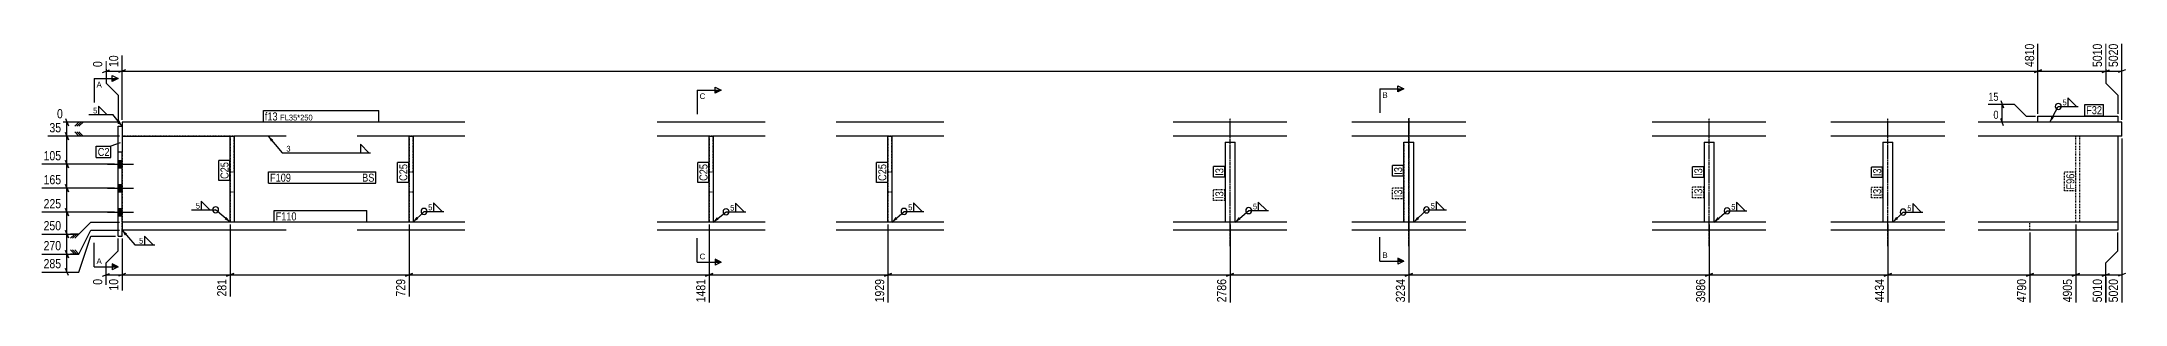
# Model space of a CAD drawing. Header units: millimetres. Extents: x 14 to 47470, y 10 to 2012.
# Drawn here: x 14 to 5234, y 10 to 666 of the extents above; entities that cross this region are included whole.
import ezdxf

# ---------------------------------------------------------------- set-up
doc = ezdxf.new("R2010")
doc.units = ezdxf.units.MM
doc.linetypes.add('DXK_LINE_DOT2', pattern=[3.9198, 1.9599, -1.9599])
doc.linetypes.add('DXK_LINE_DOT3', pattern=[5.9187, 2.979, -0.9799, 0.9799, -0.9799])
for name, color, linetype in [('MÅLSÆTNING', 7, 'Continuous'), ('STÅL', 7, 'Continuous'), ('TEKST', 7, 'Continuous')]:
    doc.layers.add(name, color=color, linetype=linetype)
doc.styles.add('Arial', font='ARIAL.TTF', dxfattribs={"height": 0.2})
doc.styles.add('Arial Narrow', font='ARIALN.TTF', dxfattribs={"height": 0.2})

msp = doc.modelspace()

# ---------------------------------------------------------------- hatches: boundary and pattern name
at = {"layer": 'STÅL', "linetype": 'Continuous'}
for points in [[(215.3, 351.1), (215.3, 369.1), (205.3, 369.1), (205.3, 351.1)], [(215.3, 351.1), (215.3, 369.1), (205.3, 369.1), (205.3, 351.1)], [(215.3, 291.1), (215.3, 309.1), (205.3, 309.1), (205.3, 291.1)], [(215.3, 291.1), (215.3, 309.1), (205.3, 309.1), (205.3, 291.1)], [(215.3, 231.1), (215.3, 249.1), (205.3, 249.1), (205.3, 231.1)], [(215.3, 231.1), (215.3, 249.1), (205.3, 249.1), (205.3, 231.1)]]:
    msp.add_hatch(color=96, dxfattribs=at).paths.add_polyline_path(points)
at = {"layer": 'TEKST', "linetype": 'Continuous'}
for points in [[(208.9, 469.2), (215.3, 455.1), (203, 464.6)], [(588.4, 416.2), (581.6, 430.1), (594.1, 421)], [(588.4, 416.2), (581.6, 430.1), (594.1, 421)], [(477.2, 227.7), (486.3, 215.1), (472.4, 222)], [(1710.3, 221.5), (1696.3, 215.1), (1705.7, 227.4)], [(3017.7, 221.9), (3003.8, 215.1), (3012.9, 227.6)], [(3017.7, 221.9), (3003.8, 215.1), (3012.9, 227.6)], [(3465.2, 222.8), (3451.8, 215.1), (3460, 228.2)], [(3465.2, 222.8), (3451.8, 215.1), (3460, 228.2)], [(4217.6, 222.1), (4203.8, 215.1), (4212.7, 227.8)], [(4217.6, 222.1), (4203.8, 215.1), (4212.7, 227.8)], [(222.4, 181.4), (215.3, 195.1), (228, 186.4)]]:
    msp.add_hatch(color=3, dxfattribs=at).paths.add_polyline_path(points)

# ---------------------------------------------------------------- linework, layer by layer
at = {"layer": 'MÅLSÆTNING', "color": 7, "linetype": 'Continuous'}
for p, q in [((215.3, 471.1), (215.3, 632.1)), ((5015.3, 486.1), (5015.3, 661.3)), ((5015.3, 486.1), (5015.3, 661.3)), ((5185.3, 661.3), (5185.3, 562.6)), ((5225.3, 471.1), (5225.3, 661.3)), ((166.3, 589), (184.3, 596.2)), ((175.3, 617.4), (175.3, 562.6)), ((175.3, 592.6), (215.3, 592.6)), ((224.3, 596.2), (206.3, 589)), ((5024.3, 596.2), (5006.3, 589)), ((5006.3, 589), (5024.3, 596.2)), ((5015.3, 592.6), (5185.3, 592.6)), ((5176.3, 589), (5194.3, 596.2)), ((5234.3, 596.2), (5216.3, 589)), ((175.3, 562.6), (205.3, 532.6)), ((205.3, 532.6), (205.3, 461.1)), ((5185.3, 562.6), (5215.3, 532.6)), ((5185.3, 562.6), (5215.3, 532.6)), ((5215.3, 532.6), (5215.3, 486.1)), ((5215.3, 532.6), (5215.3, 486.1)), ((73.6, 474.1), (80.8, 456.1)), ((4891, 510.1), (4955.6, 510.1)), ((4922, 519.1), (4929.2, 501.1)), ((4929.2, 456.1), (4922, 474.1)), ((4925.6, 465.1), (4925.6, 510.1)), ((4955.6, 510.1), (4985.6, 480.1)), ((4985.6, 480.1), (5009.3, 480.1)), ((209.3, 430.1), (29, 430.1)), ((209.3, 430.1), (29, 430.1)), ((209.3, 465.1), (52.4, 465.1)), ((80.8, 421.1), (73.6, 439.1)), ((73.6, 439.1), (80.8, 421.1)), ((77.2, 430.1), (77.2, 465.1)), ((77.2, 360.1), (77.2, 430.1)), ((107.2, 465.1), (96.7, 454.6)), ((117.7, 465.1), (96.7, 465.1)), ((107.2, 430.1), (96.7, 440.6)), ((107.2, 430.1), (96.7, 440.6)), ((117.7, 430.1), (96.7, 430.1)), ((117.7, 430.1), (96.7, 430.1)), ((112.5, 465.1), (102, 454.6)), ((112.5, 430.1), (102, 440.6)), ((112.5, 430.1), (102, 440.6)), ((117.7, 465.1), (107.2, 454.6)), ((117.7, 430.1), (107.2, 440.6)), ((117.7, 430.1), (107.2, 440.6)), ((5009.3, 465.1), (4903.8, 465.1)), ((5225.3, 424.1), (5225.3, 14.4)), ((80.8, 351.1), (73.6, 369.1)), ((73.6, 369.1), (80.8, 351.1)), ((196.3, 360.1), (14.4, 360.1)), ((196.3, 360.1), (14.4, 360.1)), ((77.2, 300.1), (77.2, 360.1)), ((196.3, 300.1), (14.4, 300.1)), ((196.3, 300.1), (14.4, 300.1)), ((80.8, 291.1), (73.6, 309.1)), ((73.6, 309.1), (80.8, 291.1)), ((107.2, 185.1), (137.2, 215.1)), ((107.2, 185.1), (137.2, 215.1)), ((137.2, 215.1), (209.3, 215.1)), ((137.2, 215.1), (209.3, 215.1)), ((486.3, 209.1), (486.3, 29)), ((486.3, 209.1), (486.3, 29)), ((934.3, 209.1), (934.3, 29)), ((1686.3, 209.1), (1686.3, 14.4)), ((1686.3, 209.1), (1686.3, 14.4)), ((2134.3, 209.1), (2134.3, 14.4)), ((2134.3, 209.1), (2134.3, 14.4)), ((2991.3, 209.1), (2991.3, 14.4)), ((2991.3, 209.1), (2991.3, 14.4)), ((3439.3, 209.1), (3439.3, 14.4)), ((3439.3, 209.1), (3439.3, 14.4)), ((4191.3, 209.1), (4191.3, 14.4)), ((4191.3, 209.1), (4191.3, 14.4)), ((4639.3, 209.1), (4639.3, 14.4)), ((4639.3, 209.1), (4639.3, 14.4)), ((5110.3, 209.1), (5110.3, 14.4)), ((5110.3, 209.1), (5110.3, 14.4)), ((14.4, 185.1), (107.2, 185.1)), ((73.6, 194.1), (80.8, 176.1)), ((77.2, 135.1), (77.2, 185.1)), ((96.7, 185.1), (86.2, 174.6)), ((107.2, 185.1), (86.2, 185.1)), ((102, 185.1), (91.5, 174.6)), ((107.2, 185.1), (96.7, 174.6)), ((107.2, 185.1), (96.7, 174.6)), ((107.2, 135.1), (137.2, 195.1)), ((107.2, 135.1), (137.2, 195.1)), ((107.2, 90.1), (137.2, 180.1)), ((137.2, 195.1), (209.3, 195.1)), ((137.2, 195.1), (209.3, 195.1)), ((137.2, 180.1), (199.3, 180.1)), ((205.3, 143.1), (205.3, 174.1)), ((215.3, 174.1), (215.3, 43.7)), ((215.3, 174.1), (215.3, 43.7)), ((4995.3, 189.1), (4995.3, 14.4)), ((4995.3, 189.1), (4995.3, 14.4)), ((5215.3, 143.1), (5215.3, 189.1)), ((5215.3, 143.1), (5215.3, 189.1)), ((14.4, 135.1), (107.2, 135.1)), ((14.4, 135.1), (107.2, 135.1)), ((80.8, 126.1), (73.6, 144.1)), ((73.6, 144.1), (80.8, 126.1)), ((77.2, 90.1), (77.2, 135.1)), ((96.7, 135.1), (86.2, 145.6)), ((96.7, 135.1), (86.2, 145.6)), ((107.2, 135.1), (86.2, 135.1)), ((107.2, 135.1), (86.2, 135.1)), ((102, 135.1), (91.5, 145.6)), ((102, 135.1), (91.5, 145.6)), ((107.2, 135.1), (96.7, 145.6)), ((107.2, 135.1), (96.7, 145.6)), ((175.3, 113.1), (205.3, 143.1)), ((175.3, 58.3), (175.3, 113.1)), ((5185.3, 113.1), (5215.3, 143.1)), ((5185.3, 113.1), (5215.3, 143.1)), ((5185.3, 14.4), (5185.3, 113.1)), ((14.4, 90.1), (107.2, 90.1)), ((80.8, 81.1), (73.6, 99.1)), ((166.3, 79.5), (184.3, 86.7)), ((175.3, 83.1), (215.3, 83.1)), ((224.3, 86.7), (206.3, 79.5)), ((224.3, 86.7), (206.3, 79.5)), ((215.3, 83.1), (486.3, 83.1)), ((495.3, 86.7), (477.3, 79.5)), ((477.3, 79.5), (495.3, 86.7)), ((486.3, 83.1), (934.3, 83.1)), ((925.3, 79.5), (943.3, 86.7)), ((1695.3, 86.7), (1677.3, 79.5)), ((1677.3, 79.5), (1695.3, 86.7)), ((1686.3, 83.1), (2134.3, 83.1)), ((2143.3, 86.7), (2125.3, 79.5)), ((2125.3, 79.5), (2143.3, 86.7)), ((2134.3, 83.1), (2991.3, 83.1)), ((3000.3, 86.7), (2982.3, 79.5)), ((2982.3, 79.5), (3000.3, 86.7)), ((2991.3, 83.1), (3439.3, 83.1)), ((3448.3, 86.7), (3430.3, 79.5)), ((3430.3, 79.5), (3448.3, 86.7)), ((3439.3, 83.1), (4191.3, 83.1)), ((4200.3, 86.7), (4182.3, 79.5)), ((4182.3, 79.5), (4200.3, 86.7)), ((4191.3, 83.1), (4639.3, 83.1)), ((4648.3, 86.7), (4630.3, 79.5)), ((4630.3, 79.5), (4648.3, 86.7)), ((4639.3, 83.1), (4995.3, 83.1)), ((5004.3, 86.7), (4986.3, 79.5)), ((4986.3, 79.5), (5004.3, 86.7)), ((4995.3, 83.1), (5110.3, 83.1)), ((5119.3, 86.7), (5101.3, 79.5)), ((5101.3, 79.5), (5119.3, 86.7)), ((5176.3, 79.5), (5194.3, 86.7)), ((5185.3, 83.1), (5225.3, 83.1)), ((5234.3, 86.7), (5216.3, 79.5))]:
    msp.add_line(p, q, dxfattribs=at)
at = {"layer": 'STÅL', "color": 7, "linetype": 'DXK_LINE_DOT3'}
for p, q in [((2991.3, 155.1), (2991.3, 475.1)), ((2991.3, 155.1), (2991.3, 475.1)), ((3439.3, 155.1), (3439.3, 475.1)), ((3439.3, 475.1), (3439.3, 155.1)), ((4191.3, 155.1), (4191.3, 475.1)), ((4191.3, 155.1), (4191.3, 475.1)), ((4639.3, 155.1), (4639.3, 475.1)), ((4639.3, 155.1), (4639.3, 475.1))]:
    msp.add_line(p, q, dxfattribs=at)
at = {"layer": 'STÅL', "color": 2, "linetype": 'Continuous'}
for p, q in [((5015.3, 480.1), (5215.3, 480.1)), ((5015.3, 465.1), (5015.3, 480.1)), ((5215.3, 480.1), (5215.3, 465.1)), ((205.3, 390.1), (205.3, 455.1)), ((205.3, 455.1), (215.3, 455.1)), ((355.3, 465.1), (215.3, 465.1)), ((215.3, 465.1), (215.3, 455.1)), ((215.3, 455.1), (215.3, 390.1)), ((215.3, 430.1), (355.3, 430.1)), ((626.3, 465.1), (356.3, 465.1)), ((356.3, 430.1), (486.3, 430.1)), ((486.3, 215.1), (486.3, 430.1)), ((486.3, 430.1), (486.3, 430.1)), ((486.3, 430.1), (496.3, 430.1)), ((496.3, 430.1), (496.3, 215.1)), ((626.3, 430.1), (496.3, 430.1)), ((1074.3, 465.1), (804.3, 465.1)), ((934.3, 430.1), (804.3, 430.1)), ((934.3, 215.1), (934.3, 430.1)), ((934.3, 430.1), (934.3, 430.1)), ((934.3, 430.1), (944.3, 430.1)), ((944.3, 430.1), (944.3, 215.1)), ((1074.3, 430.1), (944.3, 430.1)), ((1826.3, 465.1), (1556.3, 465.1)), ((1686.3, 430.1), (1556.3, 430.1)), ((1686.3, 215.1), (1686.3, 430.1)), ((1686.3, 430.1), (1686.3, 430.1)), ((1686.3, 430.1), (1696.3, 430.1)), ((1696.3, 430.1), (1696.3, 215.1)), ((1826.3, 430.1), (1696.3, 430.1)), ((2274.3, 465.1), (2004.3, 465.1)), ((2134.3, 430.1), (2004.3, 430.1)), ((2134.3, 215.1), (2134.3, 430.1)), ((2134.3, 430.1), (2134.3, 430.1)), ((2134.3, 430.1), (2144.3, 430.1)), ((2144.3, 430.1), (2144.3, 215.1)), ((2274.3, 430.1), (2144.3, 430.1)), ((3133.8, 465.1), (2848.8, 465.1)), ((3133.8, 430.1), (2848.8, 430.1)), ((3581.8, 465.1), (3296.8, 465.1)), ((3581.8, 430.1), (3296.8, 430.1)), ((4333.8, 465.1), (4048.8, 465.1)), ((4333.8, 430.1), (4048.8, 430.1)), ((4781.8, 465.1), (4496.8, 465.1)), ((4781.8, 430.1), (4496.8, 430.1)), ((5225.3, 465.1), (4865.3, 465.1)), ((5225.3, 430.1), (4865.3, 430.1)), ((5215.3, 430.1), (5215.3, 215.1)), ((5225.3, 430.1), (5225.3, 465.1)), ((205.3, 180.1), (205.3, 390.1)), ((215.3, 390.1), (205.3, 390.1)), ((215.3, 215.1), (215.3, 390.1)), ((2978.8, 415.1), (2978.8, 215.1)), ((2978.8, 415.1), (3003.8, 415.1)), ((3003.8, 215.1), (3003.8, 415.1)), ((3426.8, 215.1), (3426.8, 415.1)), ((3426.8, 415.1), (3451.8, 415.1)), ((3451.8, 215.1), (3451.8, 415.1)), ((4178.8, 415.1), (4178.8, 215.1)), ((4178.8, 415.1), (4203.8, 415.1)), ((4203.8, 215.1), (4203.8, 415.1)), ((4626.8, 415.1), (4626.8, 215.1)), ((4626.8, 415.1), (4651.8, 415.1)), ((4651.8, 215.1), (4651.8, 415.1)), ((355.3, 215.1), (215.3, 215.1)), ((215.3, 215.1), (215.3, 195.1)), ((626.3, 215.1), (356.3, 215.1)), ((1074.3, 215.1), (804.3, 215.1)), ((1826.3, 215.1), (1556.3, 215.1)), ((2274.3, 215.1), (2004.3, 215.1)), ((3133.8, 215.1), (2848.8, 215.1)), ((3581.8, 215.1), (3296.8, 215.1)), ((4333.8, 215.1), (4048.8, 215.1)), ((4781.8, 215.1), (4496.8, 215.1)), ((5215.3, 215.1), (4865.3, 215.1)), ((5215.3, 215.1), (5215.3, 195.1)), ((205.3, 180.1), (215.3, 180.1)), ((355.3, 195.1), (215.3, 195.1)), ((215.3, 180.1), (215.3, 195.1)), ((626.3, 195.1), (356.3, 195.1)), ((1074.3, 195.1), (804.3, 195.1)), ((1826.3, 195.1), (1556.3, 195.1)), ((2274.3, 195.1), (2004.3, 195.1)), ((3133.8, 195.1), (2848.8, 195.1)), ((3581.8, 195.1), (3296.8, 195.1)), ((4333.8, 195.1), (4048.8, 195.1)), ((4781.8, 195.1), (4496.8, 195.1)), ((5215.3, 195.1), (4865.3, 195.1))]:
    msp.add_line(p, q, dxfattribs=at)
at = {"layer": 'STÅL', "color": 7, "linetype": 'DXK_LINE_DOT2'}
for p, q in [((215.3, 455.1), (215.3, 430.1)), ((355.3, 430.1), (215.3, 430.1)), ((215.3, 430.1), (215.3, 215.1)), ((626.3, 430.1), (356.3, 430.1)), ((486.3, 430.1), (486.3, 340.1)), ((486.3, 430.1), (486.3, 430.1)), ((496.3, 340.1), (496.3, 430.1)), ((1074.3, 430.1), (804.3, 430.1)), ((934.3, 430.1), (934.3, 340.1)), ((934.3, 430.1), (934.3, 430.1)), ((944.3, 340.1), (944.3, 430.1)), ((1826.3, 430.1), (1556.3, 430.1)), ((1686.3, 430.1), (1686.3, 340.1)), ((1686.3, 430.1), (1686.3, 430.1)), ((1696.3, 340.1), (1696.3, 430.1)), ((2274.3, 430.1), (2004.3, 430.1)), ((2134.3, 430.1), (2134.3, 340.1)), ((2134.3, 430.1), (2134.3, 430.1)), ((2144.3, 340.1), (2144.3, 430.1)), ((3133.8, 430.1), (2848.8, 430.1)), ((3581.8, 430.1), (3296.8, 430.1)), ((4333.8, 430.1), (4048.8, 430.1)), ((4781.8, 430.1), (4496.8, 430.1)), ((5215.3, 430.1), (4865.3, 430.1)), ((5215.3, 465.1), (5015.3, 465.1)), ((5110.3, 215.1), (5110.3, 430.1)), ((5120.3, 215.1), (5120.3, 430.1)), ((5215.3, 430.1), (5215.3, 215.1)), ((2978.8, 415.1), (2978.8, 215.1)), ((2978.8, 415.1), (3003.8, 415.1)), ((3003.8, 215.1), (3003.8, 415.1)), ((3426.8, 415.1), (3426.8, 215.1)), ((3426.8, 415.1), (3451.8, 415.1)), ((3451.8, 215.1), (3451.8, 415.1)), ((4178.8, 415.1), (4178.8, 215.1)), ((4178.8, 415.1), (4203.8, 415.1)), ((4203.8, 215.1), (4203.8, 415.1)), ((4626.8, 415.1), (4626.8, 215.1)), ((4626.8, 415.1), (4651.8, 415.1)), ((4651.8, 215.1), (4651.8, 415.1)), ((486.3, 340.1), (486.3, 340.1)), ((486.3, 340.1), (486.3, 290.1)), ((496.3, 340.1), (486.3, 340.1)), ((496.3, 340.1), (496.3, 290.1)), ((934.3, 340.1), (934.3, 340.1)), ((934.3, 340.1), (934.3, 290.1)), ((944.3, 340.1), (934.3, 340.1)), ((944.3, 340.1), (944.3, 290.1)), ((1686.3, 340.1), (1686.3, 340.1)), ((1686.3, 340.1), (1686.3, 290.1)), ((1696.3, 340.1), (1686.3, 340.1)), ((1696.3, 340.1), (1696.3, 290.1)), ((2134.3, 340.1), (2134.3, 340.1)), ((2134.3, 340.1), (2134.3, 290.1)), ((2144.3, 340.1), (2134.3, 340.1)), ((2144.3, 340.1), (2144.3, 290.1)), ((486.3, 290.1), (486.3, 290.1)), ((486.3, 290.1), (486.3, 215.1)), ((496.3, 290.1), (486.3, 290.1)), ((496.3, 290.1), (496.3, 215.1)), ((934.3, 290.1), (934.3, 290.1)), ((934.3, 290.1), (934.3, 215.1)), ((944.3, 290.1), (934.3, 290.1)), ((944.3, 290.1), (944.3, 215.1)), ((1686.3, 290.1), (1686.3, 290.1)), ((1686.3, 290.1), (1686.3, 215.1)), ((1696.3, 290.1), (1686.3, 290.1)), ((1696.3, 290.1), (1696.3, 215.1)), ((2134.3, 290.1), (2134.3, 290.1)), ((2134.3, 290.1), (2134.3, 215.1)), ((2144.3, 290.1), (2134.3, 290.1)), ((2144.3, 290.1), (2144.3, 215.1)), ((355.3, 215.1), (215.3, 215.1)), ((215.3, 195.1), (215.3, 215.1)), ((626.3, 215.1), (356.3, 215.1)), ((486.3, 215.1), (486.3, 215.1)), ((1074.3, 215.1), (804.3, 215.1)), ((934.3, 215.1), (934.3, 215.1)), ((1826.3, 215.1), (1556.3, 215.1)), ((1686.3, 215.1), (1686.3, 215.1)), ((2274.3, 215.1), (2004.3, 215.1)), ((2134.3, 215.1), (2134.3, 215.1)), ((3133.8, 215.1), (2848.8, 215.1)), ((3581.8, 215.1), (3296.8, 215.1)), ((4333.8, 215.1), (4048.8, 215.1)), ((4781.8, 215.1), (4496.8, 215.1)), ((5215.3, 215.1), (4865.3, 215.1)), ((4995.3, 195.1), (4995.3, 215.1))]:
    msp.add_line(p, q, dxfattribs=at)
at = {"layer": 'STÅL', "color": 96, "linetype": 'Continuous'}
for p, q in [((205.3, 369.1), (215.3, 369.1)), ((205.3, 369.1), (215.3, 369.1)), ((179.3, 360.1), (244.3, 360.1)), ((179.3, 360.1), (244.3, 360.1)), ((205.3, 351.1), (215.3, 351.1)), ((205.3, 351.1), (215.3, 351.1)), ((179.3, 300.1), (244.3, 300.1)), ((179.3, 300.1), (244.3, 300.1)), ((205.3, 309.1), (215.3, 309.1)), ((205.3, 309.1), (215.3, 309.1)), ((205.3, 291.1), (215.3, 291.1)), ((205.3, 291.1), (215.3, 291.1)), ((179.3, 240.1), (244.3, 240.1)), ((179.3, 240.1), (244.3, 240.1)), ((205.3, 249.1), (215.3, 249.1)), ((205.3, 249.1), (215.3, 249.1)), ((205.3, 231.1), (215.3, 231.1)), ((205.3, 231.1), (215.3, 231.1))]:
    msp.add_line(p, q, dxfattribs=at)
at = {"layer": 'TEKST', "color": 3, "linetype": 'Continuous'}
for p, q in [((215.3, 455.1), (192.4, 483.9)), ((486.3, 215.1), (449.8, 245.9))]:
    msp.add_line(p, q, dxfattribs=at)
for start, end in [(90, 270), (270, 90)]:
    msp.add_arc((449.8, 245.9), 7.5, start, end, dxfattribs=at)

# ---------------------------------------------------------------- wipeouts: each hides what was drawn before it
at = {"color": 0, "linetype": 'Continuous'}
for points in [[(1676.7, 522.7), (1676.7, 537.7), (1662.3, 537.7), (1662.3, 522.7)], [(3386.1, 525.7), (3386.1, 540.7), (3372.8, 540.7), (3372.8, 525.7)], [(3386.1, 125.1), (3386.1, 140.1), (3372.8, 140.1), (3372.8, 125.1)]]:
    msp.add_wipeout(points, dxfattribs=at).dxf.layer = 'TEKST'
at = {"color": 0}
for points in [[(810.5, 316.1), (810.5, 337.1), (586.1, 337.1), (586.1, 316.1)], [(410.5, 247.7), (410.5, 265.1), (399, 265.1), (399, 247.7)], [(3059, 245.6), (3059, 263), (3047.4, 263), (3047.4, 245.6)], [(3504.4, 247.2), (3504.4, 264.6), (3492.8, 264.6), (3492.8, 247.2)], [(4257.4, 245.1), (4257.4, 262.5), (4245.9, 262.5), (4245.9, 245.1)], [(992.8, 243.6), (992.8, 261), (981.2, 261), (981.2, 243.6)], [(1749.4, 242.6), (1749.4, 260), (1737.9, 260), (1737.9, 242.6)], [(2195.3, 243.6), (2195.3, 261), (2183.8, 261), (2183.8, 243.6)], [(4698.4, 241.9), (4698.4, 259.3), (4686.9, 259.3), (4686.9, 241.9)]]:
    msp.add_wipeout(points, dxfattribs=at).dxf.layer = 'TEKST'

# ---------------------------------------------------------------- next in the draw order: hatches: boundary and pattern name
at = {"layer": 'TEKST', "linetype": 'Continuous'}
for color, points in [(30, [(1701.3, 537.7), (1701.3, 545.2), (1716.3, 545.2)]), (30, [(3411.8, 540.7), (3411.8, 548.2), (3426.8, 548.2)]), (3, [(957.7, 222.9), (944.3, 215.1), (952.5, 228.3)]), (3, [(2158, 222.3), (2144.3, 215.1), (2153, 227.9)]), (3, [(4665.2, 222.9), (4651.8, 215.1), (4659.9, 228.3)]), (3, [(4665.2, 222.9), (4651.8, 215.1), (4659.9, 228.3)]), (30, [(3411.8, 117.6), (3411.8, 125.1), (3426.8, 117.6)])]:
    msp.add_hatch(color=color, dxfattribs=at).paths.add_polyline_path(points)

# ---------------------------------------------------------------- next in the draw order: linework, layer by layer
at = {"layer": 'TEKST', "color": 7, "linetype": 'Continuous'}
for p, q in [((1656.3, 545.2), (1656.3, 485.2)), ((1656.3, 545.2), (1716.3, 545.2)), ((3366.8, 548.2), (3366.8, 488.2)), ((3366.8, 548.2), (3426.8, 548.2)), ((3366.8, 117.6), (3366.8, 177.6)), ((3366.8, 117.6), (3426.8, 117.6))]:
    msp.add_line(p, q, dxfattribs=at)
at = {"layer": 'TEKST', "color": 30, "linetype": 'Continuous'}
for p, q in [((1701.3, 537.7), (1701.3, 552.7)), ((1701.3, 552.7), (1716.3, 545.2)), ((1716.3, 545.2), (1701.3, 537.7)), ((3411.8, 540.7), (3411.8, 555.7)), ((3411.8, 555.7), (3426.8, 548.2)), ((3426.8, 548.2), (3411.8, 540.7)), ((3426.8, 117.6), (3411.8, 125.1)), ((3411.8, 125.1), (3411.8, 110.1)), ((3426.8, 117.6), (3411.8, 110.1))]:
    msp.add_line(p, q, dxfattribs=at)
at = {"layer": 'TEKST', "color": 3, "linetype": 'Continuous'}
for p, q in [((435.1, 245.9), (413.6, 267.4)), ((413.6, 267.4), (413.6, 245.9)), ((1017.3, 241.8), (995.8, 263.2)), ((995.8, 263.2), (995.8, 241.8)), ((1773.9, 240.8), (1752.5, 262.2)), ((1752.5, 262.2), (1752.5, 240.8)), ((2219.8, 241.8), (2198.4, 263.2)), ((2198.4, 263.2), (2198.4, 241.8)), ((3083.5, 243.8), (3062, 265.3)), ((3062, 265.3), (3062, 243.8)), ((3528.9, 245.4), (3507.5, 266.8)), ((3507.5, 266.8), (3507.5, 245.4)), ((4281.9, 243.3), (4260.5, 264.8)), ((4260.5, 264.8), (4260.5, 243.3)), ((4723, 240.1), (4701.5, 261.6)), ((4701.5, 261.6), (4701.5, 240.1)), ((389.7, 245.9), (449.8, 245.9)), ((413.6, 245.9), (435.1, 245.9)), ((944.3, 215.1), (971.9, 241.8)), ((971.9, 241.8), (1021.6, 241.8)), ((995.8, 241.8), (1017.3, 241.8)), ((1696.3, 215.1), (1728.6, 240.8)), ((1728.6, 240.8), (1778.2, 240.8)), ((1752.5, 240.8), (1773.9, 240.8)), ((2144.3, 215.1), (2174.5, 241.8)), ((2174.5, 241.8), (2224.1, 241.8)), ((2198.4, 241.8), (2219.8, 241.8)), ((3003.8, 215.1), (3038.1, 243.8)), ((3003.8, 215.1), (3038.1, 243.8)), ((3038.1, 243.8), (3087.8, 243.8)), ((3062, 243.8), (3083.5, 243.8)), ((3451.8, 215.1), (3483.5, 245.4)), ((3451.8, 215.1), (3483.5, 245.4)), ((3483.5, 245.4), (3533.2, 245.4)), ((3507.5, 245.4), (3528.9, 245.4)), ((4203.8, 215.1), (4236.6, 243.3)), ((4203.8, 215.1), (4236.6, 243.3)), ((4236.6, 243.3), (4286.2, 243.3)), ((4260.5, 243.3), (4281.9, 243.3)), ((4651.8, 215.1), (4677.6, 240.1)), ((4651.8, 215.1), (4677.6, 240.1)), ((4677.6, 240.1), (4727.2, 240.1)), ((4701.5, 240.1), (4723, 240.1))]:
    msp.add_line(p, q, dxfattribs=at)
for centre, start, end in [((971.9, 241.8), 90, 270), ((971.9, 241.8), 270, 90), ((1728.6, 240.8), 90, 270), ((1728.6, 240.8), 270, 90), ((2174.5, 241.8), 90, 270), ((2174.5, 241.8), 270, 90), ((3038.1, 243.8), 90, 270), ((3038.1, 243.8), 270, 90), ((3483.5, 245.4), 90, 270), ((3483.5, 245.4), 270, 90), ((4236.6, 243.3), 90, 270), ((4236.6, 243.3), 270, 90), ((4677.6, 240.1), 90, 270), ((4677.6, 240.1), 270, 90)]:
    msp.add_arc(centre, 7.5, start, end, dxfattribs=at)

# ---------------------------------------------------------------- next in the draw order: texts
at = {"layer": 'TEKST', "color": 3, "linetype": 'Continuous', "style": 'Arial'}
for s, p in [('C', (1662.3, 522.7)), ('B', (3372.8, 525.7)), ('B', (3372.8, 125.1))]:
    msp.add_text(s, height=14.3, dxfattribs=at).set_placement(p)
at = {"layer": 'TEKST', "color": 3, "style": 'Arial Narrow'}
for p in [(400.2, 248.9), (3048.6, 246.8), (3494, 248.4), (982.4, 244.8), (1739.1, 243.8), (2185, 244.8), (4247.1, 246.3), (4688.1, 243.1)]:
    msp.add_text('5', height=14.3, dxfattribs=at).set_placement(p)

# ---------------------------------------------------------------- next in the draw order: wipeouts: each hides what was drawn before it
at = {"color": 0, "linetype": 'Continuous'}
for points, layer in [([(210.5, 636.9), (176.9, 636.9), (176.9, 598), (210.5, 598)], 'MÅLSÆTNING'), ([(5180.5, 666.1), (5146.9, 666.1), (5146.9, 598), (5180.5, 598)], 'MÅLSÆTNING'), ([(4920.8, 514.3), (4920.8, 543.7), (4886.8, 543.7), (4886.8, 514.3)], 'MÅLSÆTNING'), ([(71.8, 469.9), (71.8, 503.5), (47.6, 503.5), (47.6, 469.9)], 'MÅLSÆTNING'), ([(67.4, 364.9), (67.4, 398.5), (14, 398.5), (14, 364.9)], 'MÅLSÆTNING'), ([(67.4, 189.9), (67.4, 223.5), (14, 223.5), (14, 189.9)], 'MÅLSÆTNING'), ([(210.5, 77.7), (176.9, 77.7), (176.9, 38.8), (210.5, 38.8)], 'MÅLSÆTNING'), ([(481.5, 77.7), (447.9, 77.7), (447.9, 24.2), (481.5, 24.2)], 'MÅLSÆTNING'), ([(929.5, 77.7), (895.9, 77.7), (895.9, 24.2), (929.5, 24.2)], 'MÅLSÆTNING'), ([(2129.5, 77.7), (2095.9, 77.7), (2095.9, 9.6), (2129.5, 9.6)], 'MÅLSÆTNING'), ([(2986.5, 77.7), (2952.9, 77.7), (2952.9, 9.6), (2986.5, 9.6)], 'MÅLSÆTNING'), ([(3434.5, 77.7), (3400.9, 77.7), (3400.9, 9.6), (3434.5, 9.6)], 'MÅLSÆTNING'), ([(4186.5, 77.7), (4152.9, 77.7), (4152.9, 9.6), (4186.5, 9.6)], 'MÅLSÆTNING'), ([(4634.5, 77.7), (4600.9, 77.7), (4600.9, 9.6), (4634.5, 9.6)], 'MÅLSÆTNING'), ([(4990.5, 77.7), (4956.9, 77.7), (4956.9, 9.6), (4990.5, 9.6)], 'MÅLSÆTNING'), ([(5220.5, 77.7), (5186.9, 77.7), (5186.9, 9.6), (5220.5, 9.6)], 'MÅLSÆTNING'), ([(164.6, 551.6), (164.6, 566.6), (151.3, 566.6), (151.3, 551.6)], 'TEKST'), ([(164.6, 110.3), (164.6, 125.3), (151.3, 125.3), (151.3, 110.3)], 'TEKST'), ([(1676.7, 122), (1676.7, 137), (1662.3, 137), (1662.3, 122)], 'TEKST')]:
    msp.add_wipeout(points, dxfattribs=at).dxf.layer = layer
at = {"color": 0}
for points in [[(5087.2, 506.1), (5087.2, 523.5), (5075.7, 523.5), (5075.7, 506.1)], [(605.1, 469.3), (605.1, 490.3), (573.1, 490.3), (573.1, 469.3)], [(5175.8, 484.8), (5175.8, 505.8), (5136.2, 505.8), (5136.2, 484.8)], [(183.9, 380.4), (183.9, 401.4), (154.5, 401.4), (154.5, 380.4)], [(809.3, 390.2), (809.3, 407.6), (625.8, 407.6), (625.8, 390.2)], [(482.1, 365.2), (461.1, 365.2), (461.1, 323), (482.1, 323)], [(810.5, 316.1), (810.5, 337.1), (586.1, 337.1), (586.1, 316.1)], [(930.1, 360.3), (909.1, 360.3), (909.1, 318.1), (930.1, 318.1)], [(1682.1, 360.3), (1661.1, 360.3), (1661.1, 318.1), (1682.1, 318.1)], [(2130.1, 360.3), (2109.1, 360.3), (2109.1, 318.1), (2130.1, 318.1)], [(2974.6, 350.1), (2953.6, 350.1), (2953.6, 330.9), (2974.6, 330.9)], [(3422.6, 352.7), (3401.6, 352.7), (3401.6, 333.5), (3422.6, 333.5)], [(4174.6, 349.6), (4153.6, 349.6), (4153.6, 330.4), (4174.6, 330.4)], [(4622.6, 349.1), (4601.6, 349.1), (4601.6, 329.9), (4622.6, 329.9)], [(5106.6, 336.3), (5085.6, 336.3), (5085.6, 296.6), (5106.6, 296.6)], [(2974.6, 292.1), (2953.6, 292.1), (2953.6, 272.9), (2974.6, 272.9)], [(3422.6, 296.3), (3401.6, 296.3), (3401.6, 277.1), (3422.6, 277.1)], [(4174.6, 298.8), (4153.6, 298.8), (4153.6, 279.6), (4174.6, 279.6)], [(4622.6, 298.3), (4601.6, 298.3), (4601.6, 279.1), (4622.6, 279.1)], [(824.6, 219.3), (824.6, 240.3), (600.1, 240.3), (600.1, 219.3)], [(268.4, 160.2), (268.4, 177.6), (256.8, 177.6), (256.8, 160.2)]]:
    msp.add_wipeout(points, dxfattribs=at).dxf.layer = 'TEKST'

# ---------------------------------------------------------------- next in the draw order: hatches: boundary and pattern name
at = {"layer": 'TEKST', "linetype": 'Continuous'}
for color, points in [(3, [(5055.6, 476.5), (5045.1, 465.1), (5049, 480.1)]), (30, [(1701.3, 114.5), (1701.3, 122), (1716.3, 114.5)])]:
    msp.add_hatch(color=color, dxfattribs=at).paths.add_polyline_path(points)

# ---------------------------------------------------------------- next in the draw order: linework, layer by layer
at = {"layer": 'MÅLSÆTNING', "color": 7, "linetype": 'Continuous'}
for p, q in [((215.3, 471.1), (215.3, 632.1)), ((5185.3, 661.3), (5185.3, 562.6)), ((224.3, 596.2), (206.3, 589)), ((215.3, 592.6), (5015.3, 592.6)), ((5176.3, 589), (5194.3, 596.2)), ((5185.3, 592.6), (5225.3, 592.6)), ((77.2, 240.1), (77.2, 300.1)), ((196.3, 240.1), (14.4, 240.1)), ((196.3, 240.1), (14.4, 240.1)), ((80.8, 231.1), (73.6, 249.1)), ((73.6, 249.1), (80.8, 231.1)), ((934.3, 209.1), (934.3, 29)), ((5185.3, 14.4), (5185.3, 113.1)), ((943.3, 86.7), (925.3, 79.5)), ((934.3, 83.1), (1686.3, 83.1)), ((5110.3, 83.1), (5185.3, 83.1)), ((5176.3, 79.5), (5194.3, 86.7))]:
    msp.add_line(p, q, dxfattribs=at)
at = {"layer": 'TEKST', "color": 3, "linetype": 'Continuous'}
for p, q in [((5090.3, 525.7), (5090.3, 504.3)), ((5045.1, 465.1), (5066.4, 504.3)), ((581.6, 430.1), (616.5, 388.4)), ((581.6, 430.1), (616.5, 388.4)), ((616.5, 388.4), (838.1, 388.4)), ((833.8, 388.4), (812.4, 409.8)), ((812.4, 409.8), (812.4, 388.4)), ((812.4, 388.4), (833.8, 388.4)), ((215.3, 195.1), (247.5, 158.4)), ((247.5, 158.4), (297.2, 158.4)), ((292.9, 158.4), (271.5, 179.9)), ((271.5, 179.9), (271.5, 158.4)), ((271.5, 158.4), (292.9, 158.4))]:
    msp.add_line(p, q, dxfattribs=at)
at = {"layer": 'TEKST', "color": 7, "linetype": 'Continuous'}
for p, q in [((582.5, 312.5), (582.5, 340.7)), ((1656.3, 114.5), (1656.3, 174.5)), ((1656.3, 114.5), (1716.3, 114.5))]:
    msp.add_line(p, q, dxfattribs=at)
at = {"layer": 'TEKST', "color": 30, "linetype": 'Continuous'}
for p, q in [((1716.3, 114.5), (1701.3, 122)), ((1701.3, 122), (1701.3, 107)), ((1716.3, 114.5), (1701.3, 107))]:
    msp.add_line(p, q, dxfattribs=at)
at = {"layer": 'TEKST', "color": 3, "linetype": 'Continuous'}
for start, end in [(90, 270), (270, 90)]:
    msp.add_arc((5066.4, 504.3), 7.5, start, end, dxfattribs=at)

# ---------------------------------------------------------------- next in the draw order: texts
at = {"layer": 'MÅLSÆTNING', "color": 3, "linetype": 'Continuous', "style": 'Arial Narrow'}
for s, p in [('5010', (5175.7, 602.8)), ('281', (476.7, 29)), ('729', (924.7, 29)), ('1929', (2124.7, 14.4)), ('2786', (2981.7, 14.4)), ('3234', (3429.7, 14.4)), ('3986', (4181.7, 14.4)), ('4434', (4629.7, 14.4)), ('4790', (4985.7, 14.4)), ('5020', (5215.7, 14.4))]:
    msp.add_text(s, height=22.91, rotation=90.0002, dxfattribs=at).set_placement(p)
for s, height, p in [('0', 22.9, (52.4, 474.7)), ('105', 22.91, (18.8, 369.7)), ('250', 22.91, (18.8, 194.7))]:
    msp.add_text(s, height=height, dxfattribs=at).set_placement(p)
at = {"layer": 'TEKST', "color": 3, "linetype": 'Continuous', "style": 'Arial'}
for s, p in [('A', (151.3, 551.6)), ('A', (151.3, 110.3)), ('C', (1662.3, 122))]:
    msp.add_text(s, height=14.3, dxfattribs=at).set_placement(p)
at = {"layer": 'TEKST', "color": 3, "style": 'Arial Narrow'}
for s, height, p in [('5', 14.3, (5076.9, 507.3)), ('3', 14.3, (627, 391.4)), ('F109', 20.04, (586.1, 316.1)), ('5', 14.3, (258, 161.4))]:
    msp.add_text(s, height=height, dxfattribs=at).set_placement(p)

# ---------------------------------------------------------------- next in the draw order: wipeouts: each hides what was drawn before it
at = {"color": 0, "linetype": 'Continuous'}
for points in [[(170.5, 622.2), (136.9, 622.2), (136.9, 598), (170.5, 598)], [(4920.8, 469.3), (4920.8, 498.7), (4899.6, 498.7), (4899.6, 469.3)], [(170.5, 77.7), (136.9, 77.7), (136.9, 53.5), (170.5, 53.5)]]:
    msp.add_wipeout(points, dxfattribs=at).dxf.layer = 'MÅLSÆTNING'
at = {"color": 0}
for points in [[(605.1, 469.3), (605.1, 490.3), (573.1, 490.3), (573.1, 469.3)], [(5175.8, 484.8), (5175.8, 505.8), (5136.2, 505.8), (5136.2, 484.8)], [(183.9, 380.4), (183.9, 401.4), (154.5, 401.4), (154.5, 380.4)], [(482.1, 365.2), (461.1, 365.2), (461.1, 323), (482.1, 323)], [(847.5, 316.1), (847.5, 337.1), (816.8, 337.1), (816.8, 316.1)], [(930.1, 360.3), (909.1, 360.3), (909.1, 318.1), (930.1, 318.1)], [(1682.1, 360.3), (1661.1, 360.3), (1661.1, 318.1), (1682.1, 318.1)], [(2130.1, 360.3), (2109.1, 360.3), (2109.1, 318.1), (2130.1, 318.1)], [(2974.6, 350.1), (2953.6, 350.1), (2953.6, 330.9), (2974.6, 330.9)], [(3422.6, 352.7), (3401.6, 352.7), (3401.6, 333.5), (3422.6, 333.5)], [(4174.6, 349.6), (4153.6, 349.6), (4153.6, 330.4), (4174.6, 330.4)], [(4622.6, 349.1), (4601.6, 349.1), (4601.6, 329.9), (4622.6, 329.9)], [(5106.6, 336.3), (5085.6, 336.3), (5085.6, 296.6), (5106.6, 296.6)], [(2974.6, 292.1), (2953.6, 292.1), (2953.6, 272.9), (2974.6, 272.9)], [(3422.6, 296.3), (3401.6, 296.3), (3401.6, 277.1), (3422.6, 277.1)], [(4174.6, 298.8), (4153.6, 298.8), (4153.6, 279.6), (4174.6, 279.6)], [(4622.6, 298.3), (4601.6, 298.3), (4601.6, 279.1), (4622.6, 279.1)], [(824.6, 219.3), (824.6, 240.3), (600.1, 240.3), (600.1, 219.3)]]:
    msp.add_wipeout(points, dxfattribs=at).dxf.layer = 'TEKST'

# ---------------------------------------------------------------- next in the draw order: hatches: boundary and pattern name
at = {"layer": 'TEKST', "linetype": 'Continuous'}
for points in [[(190.3, 566.6), (190.3, 574.1), (205.3, 574.1)], [(190.3, 102.8), (190.3, 110.3), (205.3, 102.8)]]:
    msp.add_hatch(color=30, dxfattribs=at).paths.add_polyline_path(points)

# ---------------------------------------------------------------- next in the draw order: linework, layer by layer
at = {"layer": 'TEKST', "color": 30, "linetype": 'Continuous'}
for p, q in [((190.3, 566.6), (190.3, 581.6)), ((190.3, 581.6), (205.3, 574.1)), ((205.3, 574.1), (190.3, 566.6)), ((205.3, 102.8), (190.3, 110.3)), ((190.3, 110.3), (190.3, 95.3)), ((205.3, 102.8), (190.3, 95.3))]:
    msp.add_line(p, q, dxfattribs=at)
at = {"layer": 'TEKST', "color": 7, "linetype": 'Continuous'}
for p, q in [((145.3, 574.1), (145.3, 514.1)), ((145.3, 574.1), (205.3, 574.1)), ((569.5, 465.7), (569.5, 493.9)), ((5132.6, 509.4), (5179.4, 509.4)), ((5132.6, 481.2), (5132.6, 509.4)), ((5132.6, 481.2), (5179.4, 481.2)), ((5179.4, 481.2), (5179.4, 509.4)), ((150.9, 405), (187.5, 405)), ((150.9, 376.8), (150.9, 405)), ((150.9, 376.8), (187.5, 376.8)), ((211, 413.4), (187.5, 405)), ((187.5, 376.8), (187.5, 405)), ((457.5, 319.4), (457.5, 368.8)), ((485.7, 368.8), (457.5, 368.8)), ((485.7, 319.4), (485.7, 368.8)), ((485.7, 319.4), (457.5, 319.4)), ((905.5, 314.5), (905.5, 363.9)), ((933.7, 363.9), (905.5, 363.9)), ((933.7, 314.5), (905.5, 314.5)), ((933.7, 314.5), (933.7, 363.9)), ((1657.5, 314.5), (1657.5, 363.9)), ((1685.7, 363.9), (1657.5, 363.9)), ((1685.7, 314.5), (1657.5, 314.5)), ((1685.7, 314.5), (1685.7, 363.9)), ((2105.5, 314.5), (2105.5, 363.9)), ((2133.7, 363.9), (2105.5, 363.9)), ((2133.7, 314.5), (2105.5, 314.5)), ((2133.7, 314.5), (2133.7, 363.9)), ((2950, 327.3), (2950, 353.7)), ((2978.2, 353.7), (2950, 353.7)), ((2978.2, 327.3), (2950, 327.3)), ((2978.2, 327.3), (2978.2, 353.7)), ((3398, 329.9), (3398, 356.3)), ((3426.2, 356.3), (3398, 356.3)), ((3426.2, 329.9), (3398, 329.9)), ((3426.2, 329.9), (3426.2, 356.3)), ((4150, 326.8), (4150, 353.2)), ((4178.2, 353.2), (4150, 353.2)), ((4178.2, 326.8), (4150, 326.8)), ((4178.2, 326.8), (4178.2, 353.2)), ((4598, 326.3), (4598, 352.7)), ((4626.2, 352.7), (4598, 352.7)), ((4626.2, 326.3), (4598, 326.3)), ((4626.2, 326.3), (4626.2, 352.7)), ((596.5, 243.9), (828.2, 243.9)), ((596.5, 215.7), (596.5, 243.9)), ((596.5, 215.7), (828.2, 215.7)), ((828.2, 215.7), (828.2, 243.9)), ((145.3, 102.8), (145.3, 162.8)), ((145.3, 102.8), (205.3, 102.8))]:
    msp.add_line(p, q, dxfattribs=at)
at = {"layer": 'TEKST', "color": 3, "linetype": 'Continuous'}
for p, q in [((5111.7, 504.3), (5090.3, 525.7)), ((5066.4, 504.3), (5116, 504.3)), ((5090.3, 504.3), (5111.7, 504.3))]:
    msp.add_line(p, q, dxfattribs=at)
at = {"layer": 'TEKST', "color": 7, "linetype": 'DXK_LINE_DOT2'}
for p, q in [((5082, 293), (5082, 339.9)), ((5110.2, 339.9), (5082, 339.9)), ((5110.2, 293), (5110.2, 339.9)), ((2950, 269.3), (2950, 295.7)), ((2978.2, 295.7), (2950, 295.7)), ((2978.2, 269.3), (2950, 269.3)), ((2978.2, 269.3), (2978.2, 295.7)), ((3398, 273.5), (3398, 299.9)), ((3426.2, 299.9), (3398, 299.9)), ((3426.2, 273.5), (3398, 273.5)), ((3426.2, 273.5), (3426.2, 299.9)), ((4150, 276), (4150, 302.4)), ((4178.2, 302.4), (4150, 302.4)), ((4178.2, 276), (4150, 276)), ((4178.2, 276), (4178.2, 302.4)), ((4598, 275.5), (4598, 301.9)), ((4626.2, 301.9), (4598, 301.9)), ((4626.2, 275.5), (4598, 275.5)), ((4626.2, 275.5), (4626.2, 301.9)), ((5110.2, 293), (5082, 293)), ((5110.3, 292.5), (5110.2, 293))]:
    msp.add_line(p, q, dxfattribs=at)

# ---------------------------------------------------------------- next in the draw order: texts
at = {"layer": 'MÅLSÆTNING', "color": 3, "linetype": 'Continuous', "style": 'Arial Narrow'}
for s, height, p in [('10', 22.91, (205.7, 602.8)), ('0', 22.9, (165.7, 602.8)), ('0', 22.9, (165.7, 58.3)), ('10', 22.91, (205.7, 43.7))]:
    msp.add_text(s, height=height, rotation=90.0002, dxfattribs=at).set_placement(p)
for s, height, p in [('15', 20.04, (4891, 518.5)), ('0', 20, (4903.8, 473.5))]:
    msp.add_text(s, height=height, dxfattribs=at).set_placement(p)
at = {"layer": 'TEKST', "color": 3, "style": 'Arial Narrow'}
for s, p in [('F32', (5136.2, 484.8)), ('C2', (154.5, 380.4)), ('F110', (600.1, 219.3))]:
    msp.add_text(s, height=20.04, dxfattribs=at).set_placement(p)
for s, p in [('C25', (482.1, 323)), ('C25', (930.1, 318.1)), ('C25', (1682.1, 318.1)), ('C25', (2130.1, 318.1)), ('I3', (2974.6, 330.9)), ('I3', (3422.6, 333.5)), ('I3', (4174.6, 330.4)), ('I3', (4622.6, 329.9)), ('F96', (5106.6, 296.6)), ('I3', (2974.6, 272.9)), ('I3', (3422.6, 277.1)), ('I3', (4174.6, 279.6)), ('I3', (4622.6, 279.1))]:
    msp.add_text(s, height=20.04, rotation=90.0002, dxfattribs=at).set_placement(p)

# ---------------------------------------------------------------- next in the draw order: wipeouts: each hides what was drawn before it
at = {"color": 0, "linetype": 'Continuous'}
for points in [[(5010.5, 666.1), (4976.9, 666.1), (4976.9, 598), (5010.5, 598)], [(5220.5, 666.1), (5186.9, 666.1), (5186.9, 598), (5220.5, 598)], [(67.4, 434.9), (67.4, 468.5), (28.6, 468.5), (28.6, 434.9)], [(67.4, 304.9), (67.4, 338.5), (14, 338.5), (14, 304.9)], [(67.4, 139.9), (67.4, 173.5), (14, 173.5), (14, 139.9)], [(1681.5, 77.7), (1647.9, 77.7), (1647.9, 9.6), (1681.5, 9.6)], [(5105.5, 77.7), (5071.9, 77.7), (5071.9, 9.6), (5105.5, 9.6)], [(5180.5, 77.7), (5146.9, 77.7), (5146.9, 9.6), (5180.5, 9.6)]]:
    msp.add_wipeout(points, dxfattribs=at).dxf.layer = 'MÅLSÆTNING'
at = {"color": 0}
for points in [[(854.7, 469.3), (854.7, 484.3), (611.4, 484.3), (611.4, 469.3)], [(847.5, 316.1), (847.5, 337.1), (816.8, 337.1), (816.8, 316.1)]]:
    msp.add_wipeout(points, dxfattribs=at).dxf.layer = 'TEKST'

# ---------------------------------------------------------------- next in the draw order: linework, layer by layer
at = {"layer": 'MÅLSÆTNING', "color": 7, "linetype": 'Continuous'}
for p, q in [((77.2, 185.1), (77.2, 240.1)), ((14.4, 185.1), (107.2, 185.1)), ((80.8, 176.1), (73.6, 194.1)), ((96.7, 185.1), (86.2, 174.6)), ((107.2, 185.1), (86.2, 185.1)), ((102, 185.1), (91.5, 174.6))]:
    msp.add_line(p, q, dxfattribs=at)
at = {"layer": 'TEKST', "color": 7, "linetype": 'Continuous'}
for p, q in [((582.5, 340.7), (851.1, 340.7)), ((851.1, 312.5), (851.1, 340.7)), ((582.5, 312.5), (851.1, 312.5))]:
    msp.add_line(p, q, dxfattribs=at)

# ---------------------------------------------------------------- next in the draw order: texts
at = {"layer": 'MÅLSÆTNING', "color": 3, "linetype": 'Continuous', "style": 'Arial Narrow'}
for s, p in [('4810', (5005.7, 602.8)), ('5020', (5215.7, 602.8)), ('1481', (1676.7, 14.4)), ('4905', (5100.7, 14.4)), ('5010', (5175.7, 14.4))]:
    msp.add_text(s, height=22.91, rotation=90.0002, dxfattribs=at).set_placement(p)
for s, p in [('35', (33.4, 439.7)), ('165', (18.8, 309.7))]:
    msp.add_text(s, height=22.91, dxfattribs=at).set_placement(p)
at = {"layer": 'TEKST', "color": 3, "style": 'Arial Narrow'}
msp.add_text('BS', height=20.04, dxfattribs=at).set_placement((816.8, 316.1))

# ---------------------------------------------------------------- next in the draw order: wipeouts: each hides what was drawn before it
at = {"color": 0, "linetype": 'Continuous'}
msp.add_wipeout([(67.4, 94.9), (67.4, 128.5), (14, 128.5), (14, 94.9)], dxfattribs=at).dxf.layer = 'MÅLSÆTNING'
at = {"color": 0}
for points in [[(153.1, 485.7), (153.1, 503.1), (141.6, 503.1), (141.6, 485.7)], [(854.7, 469.3), (854.7, 484.3), (611.4, 484.3), (611.4, 469.3)]]:
    msp.add_wipeout(points, dxfattribs=at).dxf.layer = 'TEKST'

# ---------------------------------------------------------------- next in the draw order: linework, layer by layer
at = {"layer": 'TEKST', "color": 3, "linetype": 'Continuous'}
for p, q in [((132.3, 483.9), (192.4, 483.9)), ((177.6, 483.9), (156.2, 505.3)), ((156.2, 505.3), (156.2, 483.9)), ((156.2, 483.9), (177.6, 483.9))]:
    msp.add_line(p, q, dxfattribs=at)
at = {"layer": 'TEKST', "color": 7, "linetype": 'Continuous'}
for p, q in [((569.5, 493.9), (858.3, 493.9)), ((858.3, 465.7), (858.3, 493.9)), ((569.5, 465.7), (858.3, 465.7))]:
    msp.add_line(p, q, dxfattribs=at)

# ---------------------------------------------------------------- next in the draw order: texts
at = {"layer": 'MÅLSÆTNING', "color": 3, "linetype": 'Continuous', "style": 'Arial Narrow'}
for s, p in [('270', (18.8, 144.7)), ('285', (18.8, 99.7))]:
    msp.add_text(s, height=22.91, dxfattribs=at).set_placement(p)
at = {"layer": 'TEKST', "color": 3, "style": 'Arial Narrow'}
for s, height, p in [('5', 14.3, (142.8, 486.9)), ('f13', 20.04, (573.1, 469.3)), ('FL35*250', 14.32, (611.4, 469.3))]:
    msp.add_text(s, height=height, dxfattribs=at).set_placement(p)

# ---------------------------------------------------------------- next in the draw order: wipeouts: each hides what was drawn before it
at = {"color": 0, "linetype": 'Continuous'}
msp.add_wipeout([(67.4, 244.9), (67.4, 278.5), (14, 278.5), (14, 244.9)], dxfattribs=at).dxf.layer = 'MÅLSÆTNING'

# ---------------------------------------------------------------- next in the draw order: texts
at = {"layer": 'MÅLSÆTNING', "color": 3, "linetype": 'Continuous', "style": 'Arial Narrow'}
msp.add_text('225', height=22.91, dxfattribs=at).set_placement((18.8, 249.7))

doc.saveas('drawing.dxf')
